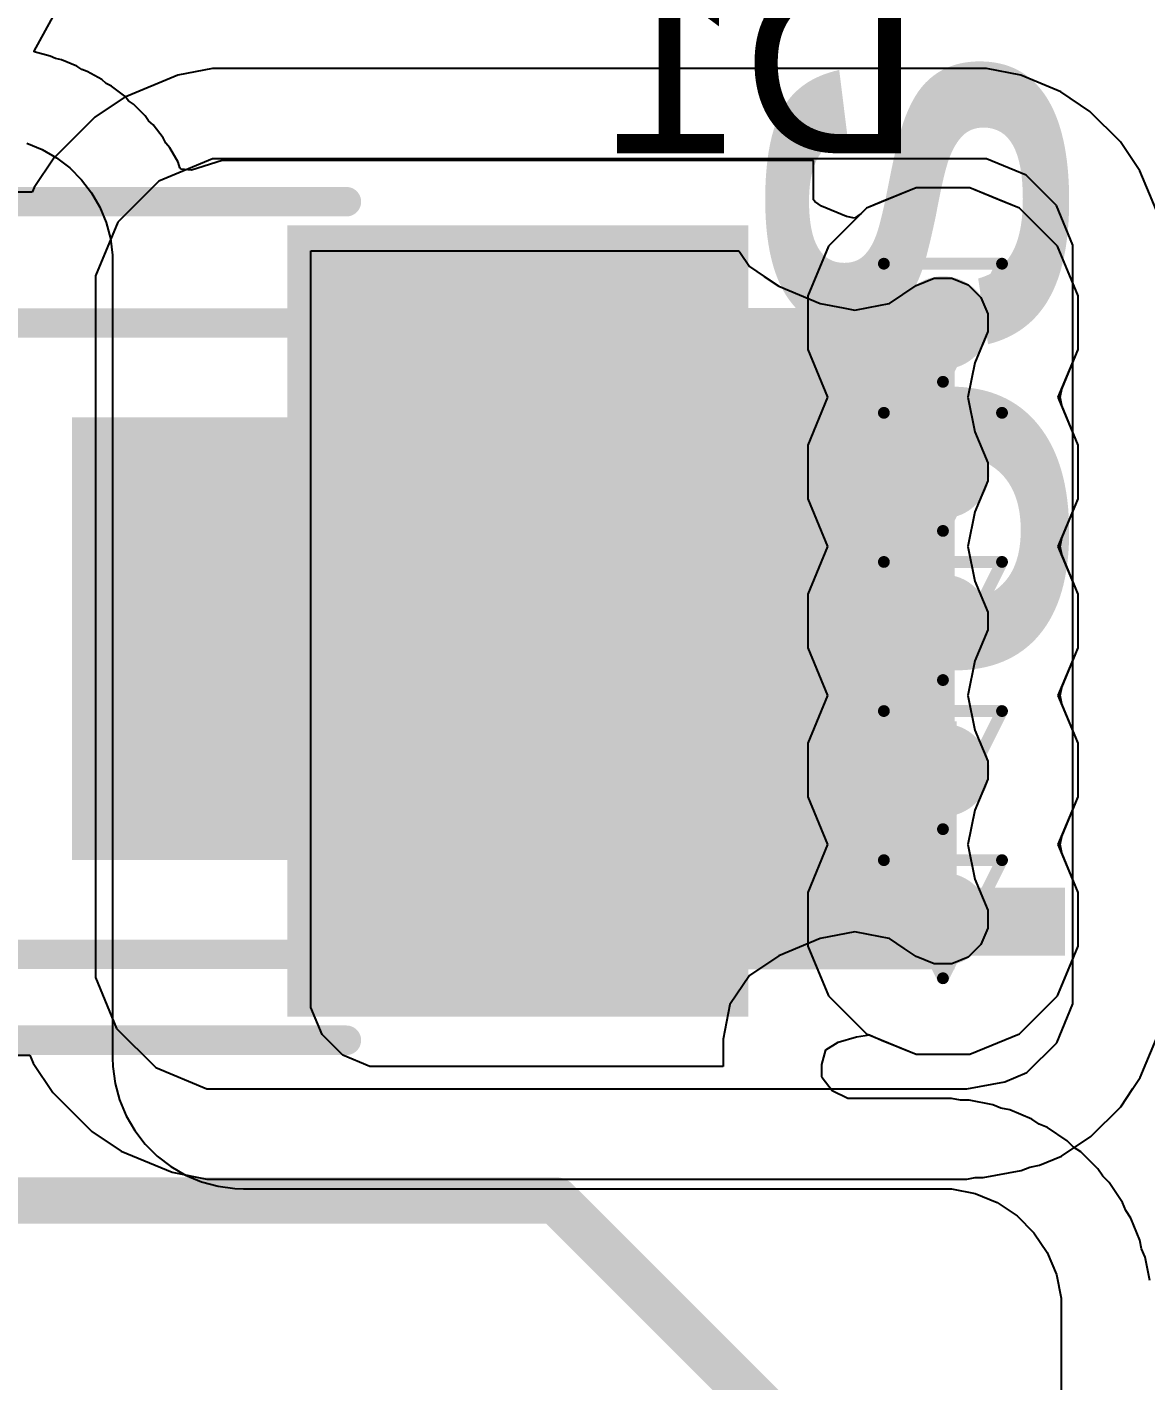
# Model space of a CAD drawing. Header units: inches. Extents: x -5 to 234, y -4 to 104.
# Drawn here: x 7.24 to 12.05, y 12.91 to 18.73 of the extents above; entities that cross this region are included whole.
import ezdxf

# ---------------------------------------------------------------- set-up
doc = ezdxf.new("R2010")
doc.units = ezdxf.units.IN
for name, color, linetype in [('Bottom Layer', 5, 'Continuous'), ('Bottom Overlay', 54, 'Continuous'), ('Bottom Paste', 16, 'Continuous'), ('Bottom Solder', 6, 'Continuous'), ('Drill Drawing', 1, 'Continuous'), ('GND', 16, 'Continuous'), ('POWER', 76, 'Continuous'), ('Top Layer', 1, 'Continuous'), ('Top Overlay', 2, 'Continuous'), ('Top Paste', 8, 'Continuous'), ('Top Solder', 216, 'Continuous'), ('Via Holes', 16, 'Continuous')]:
    doc.layers.add(name, color=color, linetype=linetype)
doc.styles.add('Arial', font='', dxfattribs={"height": 0.2})
doc.styles.add('Arial Black_Bold', font='', dxfattribs={"height": 0.2})
doc.styles.get('Arial').set_extended_font_data('Arial')
doc.styles.get('Arial Black_Bold').set_extended_font_data('Arial Black', bold=True)

# ---------------------------------------------------------------- blocks, each defined once
blk = doc.blocks.new('F____1812__100')
at = {"layer": 'Top Layer'}
blk.add_hatch(color=1, dxfattribs=at).paths.add_polyline_path([(-3.38, 1.6), (-1.6, 1.6), (-1.6, -1.6), (-3.38, -1.6)])
at = {"layer": 'Top Paste'}
blk.add_hatch(color=8, dxfattribs=at).paths.add_polyline_path([(-3.38, 1.6), (-1.6, 1.6), (-1.6, -1.6), (-3.38, -1.6)])
at = {"layer": 'Top Solder'}
blk.add_hatch(color=216, dxfattribs=at).paths.add_polyline_path([(-3.4816, 1.7016), (-1.4984, 1.7016), (-1.4984, -1.7016), (-3.4816, -1.7016)])
at = {"layer": 'Top Overlay'}
for points in [[(1.8542, 1.8034, 0.127, 0.127, 0), (-1.7526, 1.8034, 0.127, 0.127, 0)], [(1.8542, -1.8034, 0.127, 0.127, 0), (-1.7526, -1.8034, 0.127, 0.127, 0)]]:
    blk.add_lwpolyline(points, format="xyseb", dxfattribs=at)
for points in [[(-1.7844, 1.8034, 0.0635, 0.0635, 1), (-1.7208, 1.8034, 0.0635, 0.0635, 1)], [(-1.7844, -1.8034, 0.0635, 0.0635, 1), (-1.7208, -1.8034, 0.0635, 0.0635, 1)]]:
    blk.add_lwpolyline(points, format="xyseb", close=True, dxfattribs=at)
blk = doc.blocks.new('SMA_B_122')
at = {"layer": 'Bottom Layer'}
blk.add_hatch(color=5, dxfattribs=at).paths.add_polyline_path([(-3.25, 0.85), (-0.75, 0.85), (-0.75, -0.85), (-3.25, -0.85)])
at = {"layer": 'Bottom Overlay'}
for points in [[(-4.445, -1.4219), (-3.278, -1.4219), (-3.278, 1.4216), (-4.445, 1.4216)], [(-3.3, 0.924), (-2.596, 0.924), (-2.596, 1.4219), (-3.3, 1.4219)], [(-3.2999, -1.4219), (-2.5959, -1.4219), (-2.5959, -0.924), (-3.2999, -0.924)]]:
    blk.add_hatch(color=54, dxfattribs=at).paths.add_polyline_path(points)
at = {"layer": 'Bottom Paste'}
blk.add_hatch(color=16, dxfattribs=at).paths.add_polyline_path([(-3.25, 0.85), (-0.75, 0.85), (-0.75, -0.85), (-3.25, -0.85)])
at = {"layer": 'Bottom Solder'}
blk.add_hatch(color=6, dxfattribs=at).paths.add_polyline_path([(-3.3516, 0.9516), (-0.6484, 0.9516), (-0.6484, -0.9516), (-3.3516, -0.9516)])
at = {"layer": 'Bottom Overlay'}
for points in [[(2.0612, 1.3577, 0.127, 0.127, 0), (-2.6581, 1.3577, 0.127, 0.127, 0)], [(2.0612, -1.3577, 0.127, 0.127, 0), (-2.6581, -1.3577, 0.127, 0.127, 0)]]:
    blk.add_lwpolyline(points, format="xyseb", dxfattribs=at)
for points in [[(-2.6899, 1.3577, 0.0635, 0.0635, 1), (-2.6264, 1.3577, 0.0635, 0.0635, 1)], [(-2.6899, -1.3577, 0.0635, 0.0635, 1), (-2.6264, -1.3577, 0.0635, 0.0635, 1)]]:
    blk.add_lwpolyline(points, format="xyseb", close=True, dxfattribs=at)
blk = doc.blocks.new('25SVPF47M_157')
at = {"layer": 'Top Overlay'}
for points in [[(-2.4, -3.4, 0.2, 0.2, 0), (-3.4, -2.4, 0.2, 0.2, 0)], [(3.4, -3.4, 0.2, 0.2, 0), (-2.4, -3.4, 0.2, 0.2, 0)]]:
    blk.add_lwpolyline(points, format="xyseb", dxfattribs=at)
blk.add_lwpolyline([(-2.45, -3.4, 0.1, 0.1, 1), (-2.35, -3.4, 0.1, 0.1, 1)], format="xyseb", close=True, dxfattribs=at)
blk.add_lwpolyline([(-2.45, -3.4, 0.1, 0.1, 1), (-2.35, -3.4, 0.1, 0.1, 1)], format="xyseb", close=True, dxfattribs=at)

msp = doc.modelspace()

# ---------------------------------------------------------------- hatches: boundary and pattern name
at = {"layer": 'Bottom Layer'}
h = msp.add_hatch(color=5, dxfattribs=at)
edge = h.paths.add_edge_path()
edge.add_arc((11.176, 17.4626), 0.2, 0, 360)
h = msp.add_hatch(color=5, dxfattribs=at)
edge = h.paths.add_edge_path()
edge.add_arc((11.176, 16.8212), 0.2, 0, 360)
h = msp.add_hatch(color=5, dxfattribs=at)
edge = h.paths.add_edge_path()
edge.add_arc((11.176, 16.1798), 0.2, 0, 360)
h = msp.add_hatch(color=5, dxfattribs=at)
edge = h.paths.add_edge_path()
edge.add_arc((11.176, 15.5384), 0.2, 0, 360)
h = msp.add_hatch(color=5, dxfattribs=at)
edge = h.paths.add_edge_path()
edge.add_arc((11.176, 14.897), 0.2, 0, 360)
at = {"layer": 'GND'}
h = msp.add_hatch(color=16, dxfattribs=at)
edge = h.paths.add_edge_path()
edge.add_arc((11.176, 17.4626), 0.2, 0, 360)
h = msp.add_hatch(color=16, dxfattribs=at)
edge = h.paths.add_edge_path()
edge.add_arc((11.176, 16.8212), 0.2, 0, 360)
h = msp.add_hatch(color=16, dxfattribs=at)
edge = h.paths.add_edge_path()
edge.add_arc((11.176, 16.1798), 0.2, 0, 360)
h = msp.add_hatch(color=16, dxfattribs=at)
edge = h.paths.add_edge_path()
edge.add_arc((11.176, 15.5384), 0.2, 0, 360)
h = msp.add_hatch(color=16, dxfattribs=at)
edge = h.paths.add_edge_path()
edge.add_arc((11.176, 14.897), 0.2, 0, 360)
at = {"layer": 'POWER'}
h = msp.add_hatch(color=76, dxfattribs=at)
edge = h.paths.add_edge_path()
edge.add_arc((11.176, 17.4626), 0.2, 0, 360)
h = msp.add_hatch(color=76, dxfattribs=at)
edge = h.paths.add_edge_path()
edge.add_arc((11.176, 16.8212), 0.2, 0, 360)
h = msp.add_hatch(color=76, dxfattribs=at)
edge = h.paths.add_edge_path()
edge.add_arc((11.176, 16.1798), 0.2, 0, 360)
h = msp.add_hatch(color=76, dxfattribs=at)
edge = h.paths.add_edge_path()
edge.add_arc((11.176, 15.5384), 0.2, 0, 360)
h = msp.add_hatch(color=76, dxfattribs=at)
edge = h.paths.add_edge_path()
edge.add_arc((11.176, 14.897), 0.2, 0, 360)
at = {"layer": 'Top Layer'}
h = msp.add_hatch(color=1, dxfattribs=at)
edge = h.paths.add_edge_path()
edge.add_arc((11.176, 17.4626), 0.2, 0, 360)
h = msp.add_hatch(color=1, dxfattribs=at)
edge = h.paths.add_edge_path()
edge.add_arc((11.176, 16.8212), 0.2, 0, 360)
h = msp.add_hatch(color=1, dxfattribs=at)
edge = h.paths.add_edge_path()
edge.add_arc((11.176, 16.1798), 0.2, 0, 360)
h = msp.add_hatch(color=1, dxfattribs=at)
edge = h.paths.add_edge_path()
edge.add_arc((11.176, 15.5384), 0.2, 0, 360)
h = msp.add_hatch(color=1, dxfattribs=at)
edge = h.paths.add_edge_path()
edge.add_arc((11.176, 14.897), 0.2, 0, 360)
at = {"layer": 'Via Holes'}
h = msp.add_hatch(color=7, dxfattribs=at)
edge = h.paths.add_edge_path()
edge.add_arc((11.176, 17.4626), 0.1, 0, 360)
h = msp.add_hatch(color=7, dxfattribs=at)
edge = h.paths.add_edge_path()
edge.add_arc((11.176, 16.8212), 0.1, 0, 360)
h = msp.add_hatch(color=7, dxfattribs=at)
edge = h.paths.add_edge_path()
edge.add_arc((11.176, 16.1798), 0.1, 0, 360)
h = msp.add_hatch(color=7, dxfattribs=at)
edge = h.paths.add_edge_path()
edge.add_arc((11.176, 15.5384), 0.1, 0, 360)
h = msp.add_hatch(color=7, dxfattribs=at)
edge = h.paths.add_edge_path()
edge.add_arc((11.176, 14.897), 0.1, 0, 360)

# ---------------------------------------------------------------- linework, layer by layer
at = {"layer": 'Bottom Layer'}
for p, q in [((7.8867, 18.5269), (7.6557, 18.4312)), ((8.0354, 18.5565), (7.8867, 18.5269)), ((7.8867, 18.5269), (7.8867, 18.5269)), ((7.8867, 18.5269), (7.8867, 18.5269)), ((8.1604, 18.5565), (8.0354, 18.5565)), ((8.0354, 18.5565), (8.0354, 18.5565)), ((8.0354, 18.5565), (8.0354, 18.5565)), ((11.3629, 18.5565), (8.1604, 18.5565)), ((11.5116, 18.5269), (11.3629, 18.5565)), ((11.6822, 18.4562), (11.5116, 18.5269)), ((7.6557, 18.4312), (7.5296, 18.347)), ((7.6557, 18.4312), (7.6557, 18.4312)), ((11.8082, 18.372), (11.6822, 18.4562)), ((7.5296, 18.347), (7.3528, 18.1702)), ((11.9388, 18.2414), (11.8082, 18.372)), ((12.023, 18.1154), (11.9388, 18.2414)), ((7.3528, 18.1702), (7.2686, 18.0441)), ((8.0354, 18.168), (7.8043, 18.0723)), ((8.1604, 18.168), (8.0354, 18.168)), ((11.3629, 18.168), (8.1604, 18.168)), ((11.5335, 18.0973), (11.3629, 18.168)), ((12.0937, 17.9448), (12.023, 18.1154)), ((7.8043, 18.0723), (7.6275, 17.8955)), ((11.6641, 17.9667), (11.5335, 18.0973)), ((7.2601, 18.0237), (7.0677, 18.0237)), ((7.2686, 18.0441), (7.2601, 18.0237)), ((11.7348, 17.7961), (11.6641, 17.9667)), ((7.6275, 17.8955), (7.5318, 17.6644)), ((11.7348, 14.6233), (11.7348, 17.7961)), ((7.5318, 17.6644), (7.5318, 17.5394)), ((7.5318, 17.5394), (7.5318, 14.7651)), ((7.5318, 17.5394), (7.5318, 17.5394)), ((7.5318, 14.7651), (7.5318, 14.6463)), ((7.5318, 14.6463), (7.6227, 14.4269)), ((11.7348, 14.5328), (11.7348, 14.6233)), ((11.6655, 14.3654), (11.7348, 14.5328)), ((7.6227, 14.4269), (7.7907, 14.2589)), ((12.0244, 14.2167), (12.0937, 14.3841)), ((11.5374, 14.2373), (11.6655, 14.3654)), ((7.0575, 14.3116), (7.2499, 14.3116)), ((7.2499, 14.3116), (7.2638, 14.2782)), ((7.2638, 14.2782), (7.348, 14.1522)), ((7.7907, 14.2589), (8.0101, 14.168)), ((11.442, 14.1978), (11.5374, 14.2373)), ((11.9927, 14.1693), (12.0244, 14.2167)), ((7.348, 14.1522), (7.516, 13.9842)), ((8.0101, 14.168), (8.1289, 14.168)), ((8.1289, 14.168), (8.1289, 14.168)), ((8.1289, 14.168), (11.2794, 14.168)), ((11.2794, 14.168), (11.442, 14.1978)), ((11.9402, 14.0907), (11.9927, 14.1693)), ((11.8121, 13.9626), (11.9402, 14.0907)), ((11.9402, 14.0907), (11.9402, 14.0907)), ((7.516, 13.9842), (7.516, 13.9842)), ((7.516, 13.9842), (7.642, 13.9)), ((11.686, 13.8784), (11.8121, 13.9626)), ((7.642, 13.9), (7.8615, 13.8091)), ((11.5906, 13.8389), (11.686, 13.8784)), ((7.8615, 13.8091), (8.0101, 13.7795)), ((11.3495, 13.7859), (11.5121, 13.8157)), ((11.5121, 13.8157), (11.5503, 13.8309)), ((11.5503, 13.8309), (11.5906, 13.8389)), ((8.0101, 13.7795), (8.1289, 13.7795)), ((8.1289, 13.7795), (11.2794, 13.7795)), ((11.2794, 13.7795), (11.3141, 13.7864)), ((11.3141, 13.7864), (11.3495, 13.7859))]:
    msp.add_line(p, q, dxfattribs=at)
for points in [[(8.7818, 16.1036, 0.1778, 0.1778, 0), (8.858, 16.1798, 0.1778, 0.1778, 0)], [(8.858, 16.1798, 0.1778, 0.1778, 0), (11.176, 16.1798, 0.1778, 0.1778, 0)]]:
    msp.add_lwpolyline(points, format="xyseb", dxfattribs=at)
for points in [[(8.8136, 16.1798, 0.0889, 0.0889, 1), (8.9025, 16.1798, 0.0889, 0.0889, 1)], [(8.8136, 16.1798, 0.0889, 0.0889, 1), (8.9025, 16.1798, 0.0889, 0.0889, 1)], [(11.1316, 16.1798, 0.0889, 0.0889, 1), (11.2204, 16.1798, 0.0889, 0.0889, 1)], [(8.7374, 16.1036, 0.0889, 0.0889, 1), (8.8263, 16.1036, 0.0889, 0.0889, 1)]]:
    msp.add_lwpolyline(points, format="xyseb", close=True, dxfattribs=at)
at = {"layer": 'Drill Drawing'}
for points in [[(10.922, 17.7166, 0.0508, 0.0508, 0), (11.43, 17.7166, 0.0508, 0.0508, 0)], [(10.922, 17.7166, 0.0508, 0.0508, 0), (11.176, 17.2086, 0.0508, 0.0508, 0)], [(11.176, 17.2086, 0.0508, 0.0508, 0), (11.43, 17.7166, 0.0508, 0.0508, 0)], [(10.922, 17.0752, 0.0508, 0.0508, 0), (11.43, 17.0752, 0.0508, 0.0508, 0)], [(10.922, 17.0752, 0.0508, 0.0508, 0), (11.176, 16.5672, 0.0508, 0.0508, 0)], [(11.176, 16.5672, 0.0508, 0.0508, 0), (11.43, 17.0752, 0.0508, 0.0508, 0)], [(10.922, 16.4338, 0.0508, 0.0508, 0), (11.43, 16.4338, 0.0508, 0.0508, 0)], [(10.922, 16.4338, 0.0508, 0.0508, 0), (11.176, 15.9258, 0.0508, 0.0508, 0)], [(11.176, 15.9258, 0.0508, 0.0508, 0), (11.43, 16.4338, 0.0508, 0.0508, 0)], [(10.922, 15.7924, 0.0508, 0.0508, 0), (11.43, 15.7924, 0.0508, 0.0508, 0)], [(10.922, 15.7924, 0.0508, 0.0508, 0), (11.176, 15.2844, 0.0508, 0.0508, 0)], [(11.176, 15.2844, 0.0508, 0.0508, 0), (11.43, 15.7924, 0.0508, 0.0508, 0)], [(10.922, 15.151, 0.0508, 0.0508, 0), (11.43, 15.151, 0.0508, 0.0508, 0)], [(10.922, 15.151, 0.0508, 0.0508, 0), (11.176, 14.643, 0.0508, 0.0508, 0)], [(11.176, 14.643, 0.0508, 0.0508, 0), (11.43, 15.151, 0.0508, 0.0508, 0)]]:
    msp.add_lwpolyline(points, format="xyseb", dxfattribs=at)
for points in [[(10.9093, 17.7166, 0.0254, 0.0254, 1), (10.9347, 17.7166, 0.0254, 0.0254, 1)], [(10.9093, 17.7166, 0.0254, 0.0254, 1), (10.9347, 17.7166, 0.0254, 0.0254, 1)], [(11.4173, 17.7166, 0.0254, 0.0254, 1), (11.4427, 17.7166, 0.0254, 0.0254, 1)], [(11.4173, 17.7166, 0.0254, 0.0254, 1), (11.4427, 17.7166, 0.0254, 0.0254, 1)], [(11.1633, 17.2086, 0.0254, 0.0254, 1), (11.1887, 17.2086, 0.0254, 0.0254, 1)], [(11.1633, 17.2086, 0.0254, 0.0254, 1), (11.1887, 17.2086, 0.0254, 0.0254, 1)], [(10.9093, 17.0752, 0.0254, 0.0254, 1), (10.9347, 17.0752, 0.0254, 0.0254, 1)], [(10.9093, 17.0752, 0.0254, 0.0254, 1), (10.9347, 17.0752, 0.0254, 0.0254, 1)], [(11.4173, 17.0752, 0.0254, 0.0254, 1), (11.4427, 17.0752, 0.0254, 0.0254, 1)], [(11.4173, 17.0752, 0.0254, 0.0254, 1), (11.4427, 17.0752, 0.0254, 0.0254, 1)], [(11.1633, 16.5672, 0.0254, 0.0254, 1), (11.1887, 16.5672, 0.0254, 0.0254, 1)], [(11.1633, 16.5672, 0.0254, 0.0254, 1), (11.1887, 16.5672, 0.0254, 0.0254, 1)], [(10.9093, 16.4338, 0.0254, 0.0254, 1), (10.9347, 16.4338, 0.0254, 0.0254, 1)], [(10.9093, 16.4338, 0.0254, 0.0254, 1), (10.9347, 16.4338, 0.0254, 0.0254, 1)], [(11.4173, 16.4338, 0.0254, 0.0254, 1), (11.4427, 16.4338, 0.0254, 0.0254, 1)], [(11.4173, 16.4338, 0.0254, 0.0254, 1), (11.4427, 16.4338, 0.0254, 0.0254, 1)], [(11.1633, 15.9258, 0.0254, 0.0254, 1), (11.1887, 15.9258, 0.0254, 0.0254, 1)], [(11.1633, 15.9258, 0.0254, 0.0254, 1), (11.1887, 15.9258, 0.0254, 0.0254, 1)], [(10.9093, 15.7924, 0.0254, 0.0254, 1), (10.9347, 15.7924, 0.0254, 0.0254, 1)], [(10.9093, 15.7924, 0.0254, 0.0254, 1), (10.9347, 15.7924, 0.0254, 0.0254, 1)], [(11.4173, 15.7924, 0.0254, 0.0254, 1), (11.4427, 15.7924, 0.0254, 0.0254, 1)], [(11.4173, 15.7924, 0.0254, 0.0254, 1), (11.4427, 15.7924, 0.0254, 0.0254, 1)], [(11.1633, 15.2844, 0.0254, 0.0254, 1), (11.1887, 15.2844, 0.0254, 0.0254, 1)], [(11.1633, 15.2844, 0.0254, 0.0254, 1), (11.1887, 15.2844, 0.0254, 0.0254, 1)], [(10.9093, 15.151, 0.0254, 0.0254, 1), (10.9347, 15.151, 0.0254, 0.0254, 1)], [(10.9093, 15.151, 0.0254, 0.0254, 1), (10.9347, 15.151, 0.0254, 0.0254, 1)], [(11.4173, 15.151, 0.0254, 0.0254, 1), (11.4427, 15.151, 0.0254, 0.0254, 1)], [(11.4173, 15.151, 0.0254, 0.0254, 1), (11.4427, 15.151, 0.0254, 0.0254, 1)], [(11.1633, 14.643, 0.0254, 0.0254, 1), (11.1887, 14.643, 0.0254, 0.0254, 1)], [(11.1633, 14.643, 0.0254, 0.0254, 1), (11.1887, 14.643, 0.0254, 0.0254, 1)]]:
    msp.add_lwpolyline(points, format="xyseb", close=True, dxfattribs=at)
at = {"layer": 'GND'}
for p, q in [((11.0604, 18.0436), (10.8469, 17.9551)), ((11.2916, 18.0436), (11.0604, 18.0436)), ((11.5051, 17.9551), (11.2916, 18.0436)), ((10.8469, 17.9551), (10.6835, 17.7917)), ((11.6685, 17.7917), (11.5051, 17.9551)), ((10.6835, 17.7917), (10.595, 17.5782)), ((11.757, 17.5782), (11.6685, 17.7917)), ((10.595, 17.5782), (10.595, 17.347)), ((11.757, 17.347), (11.757, 17.5782)), ((10.595, 17.347), (10.68, 17.1419)), ((11.672, 17.1419), (11.757, 17.347)), ((10.68, 17.1419), (10.595, 16.9368)), ((11.757, 16.9368), (11.672, 17.1419)), ((10.595, 16.9368), (10.595, 16.7056)), ((11.757, 16.7056), (11.757, 16.9368)), ((10.595, 16.7056), (10.68, 16.5005)), ((11.672, 16.5005), (11.757, 16.7056)), ((10.68, 16.5005), (10.595, 16.2954)), ((11.757, 16.2954), (11.672, 16.5005)), ((10.595, 16.2954), (10.595, 16.0642)), ((11.757, 16.0642), (11.757, 16.2954)), ((10.595, 16.0642), (10.68, 15.8591)), ((11.672, 15.8591), (11.757, 16.0642)), ((10.68, 15.8591), (10.595, 15.654)), ((11.757, 15.654), (11.672, 15.8591)), ((10.595, 15.654), (10.595, 15.4228)), ((11.757, 15.4228), (11.757, 15.654)), ((10.595, 15.4228), (10.68, 15.2177)), ((11.672, 15.2177), (11.757, 15.4228)), ((10.68, 15.2177), (10.595, 15.0126)), ((11.757, 15.0126), (11.672, 15.2177)), ((10.595, 15.0126), (10.595, 14.7814)), ((11.757, 14.7814), (11.757, 15.0126)), ((10.595, 14.7814), (10.6835, 14.5679)), ((11.6685, 14.5679), (11.757, 14.7814)), ((10.6835, 14.5679), (10.8469, 14.4045)), ((11.5051, 14.4045), (11.6685, 14.5679)), ((10.8469, 14.4045), (11.0604, 14.316)), ((11.2916, 14.316), (11.5051, 14.4045)), ((11.0604, 14.316), (11.2916, 14.316))]:
    msp.add_line(p, q, dxfattribs=at)
at = {"layer": 'POWER'}
for p, q in [((11.0604, 18.0436), (10.8469, 17.9551)), ((11.2916, 18.0436), (11.0604, 18.0436)), ((11.5051, 17.9551), (11.2916, 18.0436)), ((10.8469, 17.9551), (10.6835, 17.7917)), ((11.6685, 17.7917), (11.5051, 17.9551)), ((10.6835, 17.7917), (10.595, 17.5782)), ((11.757, 17.5782), (11.6685, 17.7917)), ((10.595, 17.5782), (10.595, 17.347)), ((11.757, 17.347), (11.757, 17.5782)), ((10.595, 17.347), (10.68, 17.1419)), ((11.672, 17.1419), (11.757, 17.347)), ((10.68, 17.1419), (10.595, 16.9368)), ((11.757, 16.9368), (11.672, 17.1419)), ((10.595, 16.9368), (10.595, 16.7056)), ((11.757, 16.7056), (11.757, 16.9368)), ((10.595, 16.7056), (10.68, 16.5005)), ((11.672, 16.5005), (11.757, 16.7056)), ((10.68, 16.5005), (10.595, 16.2954)), ((11.757, 16.2954), (11.672, 16.5005)), ((10.595, 16.2954), (10.595, 16.0642)), ((11.757, 16.0642), (11.757, 16.2954)), ((10.595, 16.0642), (10.68, 15.8591)), ((11.672, 15.8591), (11.757, 16.0642)), ((10.68, 15.8591), (10.595, 15.654)), ((11.757, 15.654), (11.672, 15.8591)), ((10.595, 15.654), (10.595, 15.4228)), ((11.757, 15.4228), (11.757, 15.654)), ((10.595, 15.4228), (10.68, 15.2177)), ((11.672, 15.2177), (11.757, 15.4228)), ((10.68, 15.2177), (10.595, 15.0126)), ((11.757, 15.0126), (11.672, 15.2177)), ((10.595, 15.0126), (10.595, 14.7814)), ((11.757, 14.7814), (11.757, 15.0126)), ((10.595, 14.7814), (10.6835, 14.5679)), ((11.6685, 14.5679), (11.757, 14.7814)), ((10.6835, 14.5679), (10.8469, 14.4045)), ((11.5051, 14.4045), (11.6685, 14.5679)), ((10.8469, 14.4045), (11.0604, 14.316)), ((11.2916, 14.316), (11.5051, 14.4045)), ((11.0604, 14.316), (11.2916, 14.316))]:
    msp.add_line(p, q, dxfattribs=at)
at = {"layer": 'Top Layer'}
for p, q in [((7.2679, 18.6315), (7.3656, 18.8093)), ((7.2682, 18.6285), (7.2679, 18.6315)), ((7.3371, 18.61), (7.2682, 18.6285)), ((7.3601, 18.5987), (7.3371, 18.61)), ((7.3852, 18.5937), (7.3601, 18.5987)), ((7.4511, 18.5664), (7.3852, 18.5937)), ((7.4725, 18.5522), (7.4511, 18.5664)), ((7.4967, 18.5439), (7.4725, 18.5522)), ((7.5585, 18.5083), (7.4967, 18.5439)), ((7.5778, 18.4914), (7.5585, 18.5083)), ((7.6008, 18.48), (7.5778, 18.4914)), ((7.6574, 18.4366), (7.6008, 18.48)), ((7.6743, 18.4173), (7.6574, 18.4366)), ((7.6956, 18.4031), (7.6743, 18.4173)), ((7.746, 18.3526), (7.6956, 18.4031)), ((7.7603, 18.3313), (7.746, 18.3526)), ((7.7795, 18.3144), (7.7603, 18.3313)), ((7.823, 18.2578), (7.7795, 18.3144)), ((7.2366, 18.2348), (7.3025, 18.2075)), ((7.8343, 18.2348), (7.823, 18.2578)), ((7.8512, 18.2155), (7.8343, 18.2348)), ((7.3025, 18.2075), (7.3643, 18.1718)), ((7.3643, 18.1718), (7.4209, 18.1284)), ((7.8869, 18.1537), (7.8512, 18.2155)), ((7.4209, 18.1284), (7.4714, 18.0779)), ((7.8951, 18.1295), (7.8869, 18.1537)), ((7.8992, 18.1234), (7.8951, 18.1295)), ((7.9448, 18.1193), (7.8992, 18.1234)), ((8.077, 18.1608), (7.9448, 18.1193)), ((10.619, 18.1608), (8.077, 18.1608)), ((8.077, 18.1608), (8.077, 18.1608)), ((10.619, 17.9908), (10.619, 18.1608)), ((7.4714, 18.0779), (7.5148, 18.0213)), ((7.5148, 18.0213), (7.5505, 17.9595)), ((11.0604, 18.0436), (10.9124, 17.9822)), ((11.2916, 18.0436), (11.0604, 18.0436)), ((11.4337, 17.9847), (11.2916, 18.0436)), ((7.5505, 17.9595), (7.5778, 17.8936)), ((10.6216, 17.9882), (10.619, 17.9908)), ((10.6244, 17.9841), (10.6216, 17.9882)), ((10.6543, 17.964), (10.6244, 17.9841)), ((10.7615, 17.9197), (10.6543, 17.964)), ((10.8469, 17.9551), (10.8238, 17.9321)), ((10.9123, 17.9822), (10.8469, 17.9551)), ((10.9124, 17.9822), (10.9123, 17.9822)), ((11.5051, 17.9551), (11.4337, 17.9847)), ((11.4337, 17.9847), (11.4337, 17.9847)), ((11.4337, 17.9847), (11.4337, 17.9847)), ((11.5597, 17.9005), (11.5051, 17.9551)), ((7.5778, 17.8936), (7.5963, 17.8247)), ((10.7952, 17.913), (10.7615, 17.9197)), ((10.8238, 17.9321), (10.7952, 17.913)), ((11.5598, 17.9005), (11.5597, 17.9005)), ((11.5868, 17.8734), (11.5598, 17.9005)), ((7.5963, 17.8247), (7.6056, 17.7539)), ((11.6685, 17.7917), (11.5868, 17.8734)), ((8.458, 14.5798), (8.458, 17.7723)), ((8.458, 17.7723), (10.2986, 17.7723)), ((10.2986, 17.7723), (10.3025, 17.7666)), ((10.3025, 17.7666), (10.3443, 17.704)), ((11.757, 17.5782), (11.6685, 17.7917)), ((7.6056, 17.7539), (7.6056, 14.3009)), ((10.3443, 17.704), (10.3443, 17.704)), ((10.3443, 17.704), (10.3443, 17.704)), ((10.3443, 17.704), (10.4069, 17.6622)), ((10.4069, 17.6622), (10.4703, 17.6198)), ((11.061, 17.6234), (11.1377, 17.6551)), ((11.1377, 17.6551), (11.2143, 17.6551)), ((11.2143, 17.6551), (11.2851, 17.6258)), ((10.4703, 17.6198), (10.4703, 17.6198)), ((10.4703, 17.6198), (10.4703, 17.6198)), ((10.4703, 17.6198), (10.4703, 17.6198)), ((10.4703, 17.6198), (10.6481, 17.5461)), ((10.9455, 17.5461), (11.061, 17.6234)), ((11.2851, 17.6258), (11.3392, 17.5716)), ((10.6481, 17.5461), (10.6481, 17.5461)), ((10.6481, 17.5461), (10.7475, 17.5264)), ((10.8559, 17.5283), (10.9454, 17.5461)), ((10.9454, 17.5461), (10.9454, 17.5461)), ((10.9454, 17.5461), (10.9455, 17.5461)), ((11.3392, 17.5716), (11.3685, 17.5009)), ((11.757, 17.347), (11.757, 17.5782)), ((10.7475, 17.5264), (10.7968, 17.5166)), ((10.7968, 17.5166), (10.8559, 17.5283)), ((10.7968, 17.5166), (10.7968, 17.5166)), ((10.7968, 17.5166), (10.7968, 17.5166)), ((11.3685, 17.5009), (11.3685, 17.4243)), ((11.3685, 17.4243), (11.3131, 17.2905)), ((11.6867, 17.1772), (11.757, 17.347)), ((11.3131, 17.2905), (11.2836, 17.1419)), ((11.2836, 17.1419), (11.2836, 17.1419)), ((11.2836, 17.1419), (11.2836, 17.1419)), ((11.2836, 17.1419), (11.3131, 16.9932)), ((11.6796, 17.1419), (11.6867, 17.1772)), ((11.6867, 17.1065), (11.6796, 17.1419)), ((11.757, 16.9368), (11.6867, 17.1065)), ((11.3131, 16.9932), (11.3685, 16.8595)), ((11.757, 16.7056), (11.757, 16.9368)), ((11.3685, 16.8595), (11.3685, 16.7829)), ((11.3685, 16.7829), (11.3131, 16.6492)), ((11.6867, 16.5358), (11.757, 16.7056)), ((11.3131, 16.6492), (11.2836, 16.5005)), ((11.2836, 16.5005), (11.2836, 16.5005)), ((11.2836, 16.5005), (11.2836, 16.5005)), ((11.2836, 16.5005), (11.3131, 16.3518)), ((11.6796, 16.5005), (11.6867, 16.5358)), ((11.6867, 16.4652), (11.6796, 16.5005)), ((11.757, 16.2954), (11.6867, 16.4652)), ((11.3131, 16.3518), (11.3685, 16.2181)), ((11.757, 16.0642), (11.757, 16.2954)), ((11.3685, 16.2181), (11.3685, 16.1415)), ((11.3685, 16.1415), (11.3131, 16.0078)), ((11.6867, 15.8944), (11.757, 16.0642)), ((11.3131, 16.0078), (11.2836, 15.8591)), ((11.2836, 15.8591), (11.2836, 15.8591)), ((11.2836, 15.8591), (11.2836, 15.8591)), ((11.2836, 15.8591), (11.3131, 15.7104)), ((11.6796, 15.8591), (11.6867, 15.8944)), ((11.6867, 15.8238), (11.6796, 15.8591)), ((11.757, 15.654), (11.6867, 15.8238)), ((11.3131, 15.7104), (11.3685, 15.5767)), ((11.757, 15.4228), (11.757, 15.654)), ((11.3685, 15.5767), (11.3685, 15.5001)), ((11.3685, 15.5001), (11.3131, 15.3664)), ((11.6867, 15.2531), (11.757, 15.4228)), ((11.3131, 15.3664), (11.2836, 15.2177)), ((11.2836, 15.2177), (11.2836, 15.2177)), ((11.2836, 15.2177), (11.2836, 15.2177)), ((11.2836, 15.2177), (11.3131, 15.0691)), ((11.6796, 15.2177), (11.6867, 15.2531)), ((11.6867, 15.1824), (11.6796, 15.2177)), ((11.757, 15.0126), (11.6867, 15.1824)), ((11.3131, 15.0691), (11.3685, 14.9353)), ((11.757, 14.7814), (11.757, 15.0126)), ((11.3685, 14.9353), (11.3685, 14.8587)), ((11.3685, 14.8587), (11.3392, 14.788)), ((10.6481, 14.8135), (10.4703, 14.7398)), ((10.7968, 14.843), (10.6481, 14.8135)), ((10.8559, 14.8313), (10.7968, 14.843)), ((10.7968, 14.843), (10.7968, 14.843)), ((10.7968, 14.843), (10.7968, 14.843)), ((10.9454, 14.8135), (10.8559, 14.8313)), ((10.9455, 14.8135), (10.9454, 14.8135)), ((10.9454, 14.8135), (10.9454, 14.8135)), ((11.0089, 14.7711), (10.9455, 14.8135)), ((10.4703, 14.7398), (10.3443, 14.6556)), ((11.061, 14.7363), (11.0089, 14.7711)), ((11.1377, 14.7045), (11.061, 14.7363)), ((11.2851, 14.7338), (11.2143, 14.7045)), ((11.3392, 14.788), (11.2851, 14.7338)), ((11.6981, 14.6393), (11.757, 14.7814)), ((11.2143, 14.7045), (11.1377, 14.7045)), ((10.3443, 14.6556), (10.2601, 14.5296)), ((10.3443, 14.6556), (10.3443, 14.6556)), ((10.3443, 14.6556), (10.3443, 14.6556)), ((11.6685, 14.5679), (11.6981, 14.6393)), ((11.6981, 14.6393), (11.6981, 14.6393)), ((11.6981, 14.6393), (11.6981, 14.6393)), ((8.458, 14.517), (8.458, 14.5798)), ((8.458, 14.5798), (8.458, 14.5798)), ((11.6139, 14.5133), (11.6685, 14.5679)), ((8.5061, 14.4009), (8.458, 14.517)), ((10.2601, 14.5296), (10.2305, 14.3809)), ((11.5868, 14.4862), (11.6139, 14.5133)), ((11.6139, 14.5133), (11.6139, 14.5133)), ((11.5051, 14.4045), (11.5868, 14.4862)), ((8.5949, 14.3121), (8.5061, 14.4009)), ((10.7258, 14.3679), (10.8036, 14.3914)), ((10.8036, 14.3914), (10.8597, 14.3992)), ((10.8597, 14.3992), (10.9123, 14.3774)), ((11.2916, 14.316), (11.5051, 14.4045)), ((10.2305, 14.3809), (10.2305, 14.2641)), ((10.6552, 14.2728), (10.672, 14.3353)), ((10.672, 14.3353), (10.7258, 14.3679)), ((10.9123, 14.3774), (10.9123, 14.3774)), ((10.9123, 14.3774), (11.0604, 14.316)), ((7.6056, 14.3009), (7.6068, 14.2641)), ((8.7109, 14.264), (8.5949, 14.3121)), ((10.6556, 14.2207), (10.6552, 14.2728)), ((11.0604, 14.316), (11.2916, 14.316)), ((7.6068, 14.2641), (7.6164, 14.191)), ((8.7737, 14.2641), (8.7109, 14.264)), ((10.2305, 14.2641), (8.7737, 14.2641)), ((10.6565, 14.2151), (10.6556, 14.2207)), ((10.699, 14.1595), (10.6565, 14.2151)), ((7.6164, 14.191), (7.6354, 14.1199)), ((10.7668, 14.1263), (10.699, 14.1595)), ((7.6354, 14.1199), (7.6636, 14.0518)), ((11.2134, 14.1263), (10.7668, 14.1263)), ((11.2509, 14.1188), (11.2134, 14.1263)), ((11.2892, 14.1188), (11.2509, 14.1188)), ((11.3901, 14.0987), (11.2892, 14.1188)), ((11.4254, 14.0841), (11.3901, 14.0987)), ((7.6636, 14.0518), (7.7005, 13.9881)), ((11.4629, 14.0766), (11.4254, 14.0841)), ((11.5579, 14.0373), (11.4629, 14.0766)), ((11.5897, 14.016), (11.5579, 14.0373)), ((7.7005, 13.9881), (7.7453, 13.9296)), ((11.6251, 14.0014), (11.5897, 14.016)), ((11.7106, 13.9443), (11.6251, 14.0014)), ((7.7453, 13.9296), (7.7974, 13.8775)), ((11.7376, 13.9172), (11.7106, 13.9443)), ((7.7974, 13.8775), (7.8558, 13.8327)), ((11.7694, 13.8959), (11.7376, 13.9172)), ((11.8421, 13.8232), (11.7694, 13.8959)), ((7.8558, 13.8327), (7.9196, 13.7959)), ((11.8634, 13.7914), (11.8421, 13.8232)), ((7.9196, 13.7959), (7.9876, 13.7677)), ((7.9876, 13.7677), (8.0588, 13.7486)), ((8.0588, 13.7486), (8.1318, 13.739)), ((11.8905, 13.7644), (11.8634, 13.7914)), ((11.9476, 13.6789), (11.8905, 13.7644)), ((8.1318, 13.739), (8.1686, 13.7378)), ((8.1686, 13.7378), (11.2134, 13.7378)), ((11.2134, 13.7378), (11.3143, 13.7177)), ((11.3143, 13.7177), (11.4093, 13.6784)), ((11.4093, 13.6784), (11.4948, 13.6213)), ((11.9622, 13.6435), (11.9476, 13.6789)), ((11.9835, 13.6117), (11.9622, 13.6435)), ((11.4948, 13.6213), (11.5675, 13.5486)), ((12.0228, 13.5167), (11.9835, 13.6117)), ((11.5675, 13.5486), (11.6246, 13.4631)), ((12.0303, 13.4792), (12.0228, 13.5167)), ((11.6246, 13.4631), (11.6639, 13.3681)), ((12.0449, 13.4439), (12.0303, 13.4792)), ((12.065, 13.343), (12.0449, 13.4439)), ((11.6639, 13.3681), (11.684, 13.2672)), ((11.684, 13.2672), (11.684, 8.8005))]:
    msp.add_line(p, q, dxfattribs=at)
msp.add_lwpolyline([(9.348, 16.1798, 0.1778, 0.1778, 0), (11.176, 16.1798, 0.1778, 0.1778, 0)], format="xyseb", dxfattribs=at)
for points in [[(9.3035, 16.1798, 0.0889, 0.0889, 1), (9.3924, 16.1798, 0.0889, 0.0889, 1)], [(11.1316, 16.1798, 0.0889, 0.0889, 1), (11.2204, 16.1798, 0.0889, 0.0889, 1)]]:
    msp.add_lwpolyline(points, format="xyseb", close=True, dxfattribs=at)

# ---------------------------------------------------------------- block references
at = {"rotation": 180}
for name, p in [('F____1812__100', (6.858, 16.1798)), ('SMA_B_122', (6.7818, 16.1036)), ('25SVPF47M_157', (7.112, 10.287))]:
    msp.add_blockref(name, p, dxfattribs=at)

# ---------------------------------------------------------------- texts
at = {"layer": 'Bottom Overlay', "style": 'Arial', "text_generation_flag": 2}
msp.add_text('D1', height=0.762, dxfattribs=at).set_placement((11.0836, 18.1915))
at = {"layer": 'Top Overlay', "style": 'Arial Black_Bold'}
msp.add_text('FUSE', height=1.27, rotation=90, dxfattribs=at).set_placement((11.7007, 14.605))

doc.saveas('drawing.dxf')
